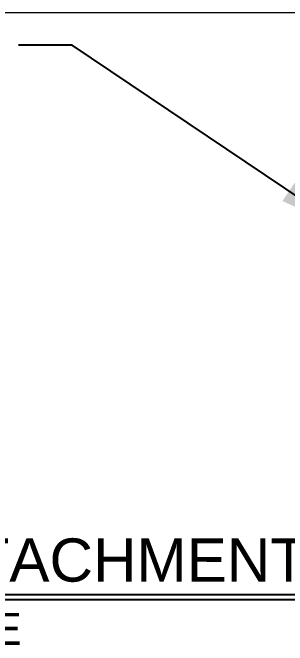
# Model space of a CAD drawing. Header units: feet. Extents: x 873 to 1463, y 2730 to 2935.
# Drawn here: x 1264.4 to 1296.1, y 2729.9 to 2802.7 of the extents above; entities that cross this region are included whole.
import ezdxf

# ---------------------------------------------------------------- set-up
doc = ezdxf.new("R2010")
doc.units = ezdxf.units.FT
doc.header["$MEASUREMENT"] = 0
doc.styles.add('PAPER SPACE TXT', font='technic_.ttf', dxfattribs={"height": 0.125})
doc.styles.add('TITLE BBLOCK TEXT', font='ARIALUNI.TTF')
doc.dimstyles.new('PAPER SPACE', dxfattribs={"dimscale": 0, "dimtxt": 0.125, "dimasz": 0.125, "dimexe": 0, "dimexo": 0.020508, "dimgap": 0.041992, "dimtad": 1, "dimdec": 4, "dimzin": 3, "dimdsep": 46, "dimlunit": 4, "dimtxsty": 'PAPER SPACE TXT', "dimcen": 0.125, "dimclrd": 1, "dimclre": 1, "dimclrt": 7, "dimadec": 0, "dimazin": 0, "dimtfac": 1, "dimtdec": 4, "dimtofl": 0, "dimtmove": 2, "dimatfit": 3, "dimfxl": 1, "dimfrac": 2, "dimtolj": 1, "dimtzin": 0, "dimarcsym": 1})

msp = doc.modelspace()

# ---------------------------------------------------------------- linework, layer by layer
at = {"color": 7, "linetype": 'Continuous', "lineweight": 15}
msp.add_line((1194.713, 2802.739), (1411.72, 2802.739), dxfattribs=at)
at = {"color": 6}
msp.add_line((1194.713, 2735.729), (1399.907, 2735.729), dxfattribs=at)
at = {"color": 251, "linetype": 'Continuous'}
msp.add_line((1205.842, 2735.136), (1399.907, 2735.136), dxfattribs=at)

# ---------------------------------------------------------------- texts
at = {"color": 7, "attachment_point": 1, "rotation": 359.98856, "style": 'TITLE BBLOCK TEXT'}
for s, insert, char_height, width in [('PV MODULE ATTACHMENT ON ASPHALT SHINGLE ROOF', (1207.971, 2742.193), 4.97657, 204.30443), ('SCALE: NOT TO SCALE', (1207.829, 2733.619), 3.69069, 80.16375)]:
    msp.add_mtext(s, dxfattribs=dict(at, insert=insert, char_height=char_height, width=width))

# ---------------------------------------------------------------- leaders
msp.add_leader([(1303.179, 2777.535), (1271.215, 2798.993), (1265.054, 2798.993)], dimstyle='PAPER SPACE', override={"dimscale": 66.653699, "dimtad": 0})

doc.saveas('drawing.dxf')
